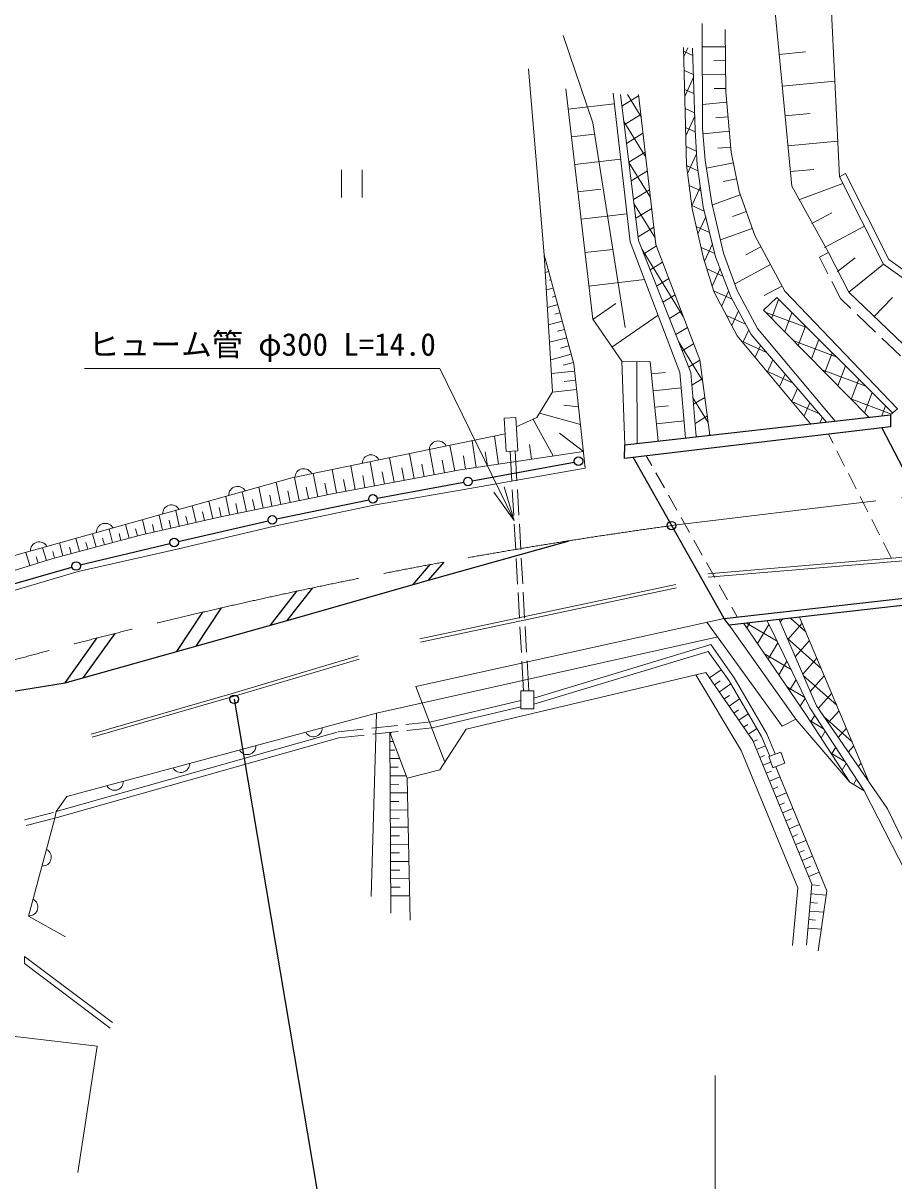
# Model space of a CAD drawing. Units: millimetres, scale not verified. Extents: x 40000 to 680000, y 20000 to 380000.
# Drawn here: x 116120 to 166844, y 265166 to 332640 of the extents above; entities that cross this region are included whole.
import ezdxf
from ezdxf.enums import TextEntityAlignment as Align

# ---------------------------------------------------------------- set-up
doc = ezdxf.new("R2010")
doc.units = ezdxf.units.MM
doc.header["$LTSCALE"] = 1000
doc.header["$PDMODE"] = 32
doc.header["$PDSIZE"] = 500
doc.linetypes.add('CHAIN', pattern=[18.5, 12, -1.5, 3.5, -1.5])
for name, color, linetype, lineweight in [('M-BMK', 2, 'CHAIN', 13), ('M-BMK-HTXT', 7, 'Continuous', 13), ('M-STR-HTXT', 7, 'Continuous', 13), ('M-STR-STR1', 1, 'Continuous', 25), ('M-STR-STRC', 7, 'Continuous', 25), ('M-WORK', 1, 'Continuous', 13)]:
    doc.layers.add(name, color=color, linetype=linetype, lineweight=lineweight)
doc.layers.add('M-OTRS', color=6, linetype='Continuous')
doc.styles.add('ＭＳ ゴシック', font='')
doc.styles.get('ＭＳ ゴシック').set_extended_font_data('MS Gothic')

# ---------------------------------------------------------------- blocks, each defined once
blk = doc.blocks.new('open_arrow')
at = {"color": 0, "linetype": 'Continuous', "lineweight": -2}
blk.add_lwpolyline([(7.5, 1.25), (0, 0), (7.5, -1.25)], dxfattribs=at)

msp = doc.modelspace()

# ---------------------------------------------------------------- hatches: boundary and pattern name
at = {"layer": 'M-WORK'}
h = msp.add_hatch(dxfattribs=at)
h.set_pattern_fill('USER', color=256, style=0, pattern_type=2)
h.set_pattern_definition([(155.696, (161810, 310184), (-411.576, -911.375), []), (245.696, (161810, 310184), (911.375, -411.576), [])])
h.paths.add_polyline_path([(162927, 309390), (158537, 314494), (157349, 316683), (156458, 319028), (155738, 321937), (155379, 324376), (155269, 326393), (155113, 331178), (154581, 331225), (154769, 324360), (155097, 321827), (155754, 318950), (156348, 316996), (157724, 314416), (161993, 309285)])
h = msp.add_hatch(dxfattribs=at)
h.set_pattern_fill('USER', color=256, style=0, pattern_type=2)
h.set_pattern_definition([(301.576, (151725, 325910), (851.945, 523.63), []), (31.576, (151725, 325910), (-523.63, 851.945), [])])
h.paths.add_polyline_path([(151970, 328480), (152979, 319732), (155535, 313024), (156130, 308628), (155333, 308539), (155019, 312273), (151970, 319967), (150915, 328480)])
h = msp.add_hatch(dxfattribs=at)
h.set_pattern_fill('USER', color=256, style=0, pattern_type=2)
h.set_pattern_definition([(159.5, (163781, 312013), (-350.2, -936.67), []), (249.5, (163781, 312013), (936.67, -350.2), [])])
h.paths.add_polyline_path([(165388, 309666), (159253, 315909), (160019, 316644), (166773, 309920), (166645, 309807)])
h = msp.add_hatch(dxfattribs=at)
h.set_pattern_fill('USER', color=256, style=0, pattern_type=2)
h.set_pattern_definition([(329.298, (159260, 297078), (510.57, 859.83), []), (59.298, (159260, 297078), (-859.83, 510.57), [])])
h.paths.add_polyline_path([(158105, 297654), (161723, 292350), (164279, 288410), (165123, 287894), (161957, 292725), (159458, 297808)])
h = msp.add_hatch(dxfattribs=at)
h.set_pattern_fill('USER', color=256, style=0, pattern_type=2)
h.set_pattern_definition([(318.348, (161429, 296082), (664.6, 747.2), []), (48.348, (161429, 296082), (-747.2, 664.6), [])])
h.paths.add_polyline_path([(160160, 297888), (162332, 292854), (165416, 288382), (161356, 298024)])

# ---------------------------------------------------------------- linework, layer by layer
at = {"layer": 'M-BMK'}
msp.add_line((153891, 303354), (168199, 305080), dxfattribs=at)
msp.add_arc((194683, 6140), 300000, 97.815, 113.99709, dxfattribs=at)
at = {"layer": 'M-BMK-HTXT'}
for p, q in [((147583, 331914), (149299, 326824)), ((149299, 326824), (151193, 314897))]:
    msp.add_line(p, q, dxfattribs=at)
at = {"layer": 'M-OTRS'}
msp.add_point((153891, 303354), dxfattribs=at)
at = {"layer": 'M-STR-HTXT'}
msp.add_line((156436, 271297), (156436, 262104), dxfattribs=at)
msp.add_lwpolyline([(144717, 303662), (140389, 312516), (119689, 312516)], dxfattribs=at)
at = {"layer": 'M-STR-STR1'}
for p, q in [((166145, 309044), (171079, 299547)), ((156950, 297947), (151665, 307335))]:
    msp.add_line(p, q, dxfattribs=at)
for points in [[(151165, 308071), (166645, 309807), (166645, 309103), (151149, 307274)], [(156950, 297947), (172414, 299698), (172477, 299291), (157247, 297556)]]:
    msp.add_lwpolyline(points, close=True, dxfattribs=at)
at = {"layer": 'M-STR-STRC'}
for p, q in [((142280, 305971), (148230, 307061)), ((136745, 304954), (141788, 305880)), ((130880, 303741), (136254, 304858)), ((125156, 302432), (130392, 303634)), ((119448, 301059), (124670, 302318)), ((138836, 299913), (139839, 301085)), ((139731, 300168), (140642, 301233)), ((114129, 299552), (118965, 300932)), ((131506, 297823), (132988, 299728)), ((130524, 297547), (132069, 299533)), ((125064, 296016), (126592, 298311)), ((126193, 296332), (127677, 298562)), ((119637, 294493), (121473, 297070)), ((118575, 294195), (120435, 296807)), ((128412, 293231), (133221, 264685))]:
    msp.add_line(p, q, dxfattribs=at)
msp.add_lwpolyline([(102319, 291568), (107770, 292475), (113493, 293366), (118575, 294195), (131506, 297823), (139731, 300168), (147926, 302474)], dxfattribs=at)
for centre in [(148476, 307106), (142034, 305926), (136499, 304909), (130635, 303690), (124913, 302376), (119205, 301000), (128412, 293231)]:
    msp.add_circle(centre, 250, dxfattribs=at)
at = {"layer": 'M-WORK'}
for p, q in [((159839, 334283), (160894, 323130)), ((163678, 323689), (163158, 334470)), ((157025, 331264), (155679, 331253)), ((160167, 330814), (161701, 330959)), ((146475, 319133), (145555, 329973)), ((157032, 330457), (156359, 330451)), ((157039, 329649), (155687, 329637)), ((157046, 328838), (156370, 328832)), ((160341, 328973), (163410, 329263)), ((147878, 327622), (150563, 327934)), ((157105, 328029), (155696, 327898)), ((160506, 327229), (161960, 327366)), ((157183, 327184), (156479, 327118)), ((148065, 326016), (149403, 326171)), ((157262, 326339), (155729, 326196)), ((157348, 325418), (156581, 325347)), ((160671, 325484), (163578, 325759)), ((148252, 324410), (150928, 324721)), ((134664, 324084), (134664, 322484)), ((135864, 322484), (135864, 324084)), ((157498, 324507), (155930, 324196)), ((160825, 323990), (162176, 324118)), ((157684, 323567), (156901, 323411)), ((161317, 322344), (163877, 323295)), ((163678, 323689), (164035, 323869)), ((148438, 322809), (149772, 322964)), ((157901, 322635), (156272, 322052)), ((160894, 323130), (163045, 319278)), ((148624, 321207), (151293, 321518)), ((158251, 321658), (157436, 321366)), ((162066, 320953), (163224, 321577)), ((158600, 320680), (156743, 320016)), ((162814, 319563), (165131, 320810)), ((148850, 319263), (150471, 319451)), ((159099, 319610), (158229, 319144)), ((162509, 319007), (163045, 319278)), ((146968, 311150), (146475, 319133)), ((146475, 319133), (148199, 312782)), ((159658, 318567), (157579, 317452)), ((163006, 318023), (162509, 319007)), ((163564, 318170), (164582, 318968)), ((164217, 316956), (166248, 318597)), ((146737, 318168), (146538, 318114)), ((146999, 317203), (146601, 317095)), ((146868, 317685), (146769, 317658)), ((149076, 317318), (152317, 317695)), ((160327, 317319), (159287, 316762)), ((163728, 316593), (163231, 317577)), ((147130, 316720), (146931, 316666)), ((164339, 316011), (163728, 316593)), ((165707, 315535), (166774, 316653)), ((147261, 316238), (146664, 316075)), ((149312, 315376), (150657, 316301)), ((159253, 315909), (165388, 309666)), ((147523, 315272), (146727, 315056)), ((147392, 315755), (147094, 315674)), ((150422, 313762), (153112, 315612)), ((165785, 314630), (164700, 315666)), ((147654, 314790), (147256, 314682)), ((147785, 314307), (146790, 314037)), ((147916, 313825), (147419, 313690)), ((167232, 313249), (166147, 314285)), ((148047, 313342), (146853, 313018)), ((148178, 312860), (147581, 312698)), ((148199, 312782), (148870, 306699)), ((151887, 308152), (151879, 312921)), ((148245, 312365), (146902, 312217)), ((148305, 311828), (147633, 311754)), ((152719, 312202), (153540, 312287)), ((146045, 309649), (146968, 311150)), ((148364, 311291), (146959, 311135)), ((152821, 311217), (154463, 311387)), ((148476, 310275), (147622, 310383)), ((148589, 309252), (146209, 309915)), ((152921, 310251), (153726, 310335)), ((144819, 309654), (144141, 309614)), ((144141, 309614), (144256, 307665)), ((144934, 307704), (144819, 309654)), ((144851, 309112), (146045, 309649)), ((146995, 307413), (145837, 309542)), ((153021, 309286), (154631, 309452)), ((143818, 306934), (143572, 308567)), ((148762, 307679), (147371, 308742)), ((163041, 308678), (163300, 308167)), ((140067, 306316), (139794, 307787)), ((141264, 306538), (140986, 308033)), ((142512, 306737), (142276, 308300)), ((144256, 307665), (144934, 307704)), ((144890, 305956), (144793, 307695)), ((145739, 307224), (145611, 308073)), ((163526, 307721), (163977, 306829)), ((136592, 305671), (136332, 307073)), ((137732, 305883), (137468, 307307)), ((138890, 306098), (138622, 307545)), ((140665, 306427), (140527, 307175)), ((141584, 306597), (148762, 307679)), ((141887, 306643), (141769, 307424)), ((143165, 306836), (143042, 307652)), ((144590, 305940), (144493, 307679)), ((152420, 307424), (152736, 306865)), ((133286, 305040), (133007, 306387)), ((134368, 305259), (134116, 306616)), ((134126, 305214), (141584, 306597)), ((135471, 305463), (135215, 306842)), ((137162, 305777), (137030, 306489)), ((138311, 305990), (138177, 306714)), ((139479, 306207), (139342, 306943)), ((142144, 305527), (148870, 306699)), ((152982, 306430), (153474, 305559)), ((164203, 306383), (164655, 305491)), ((131130, 304594), (130865, 305878)), ((132208, 304817), (131929, 306164)), ((133826, 305152), (133687, 305827)), ((134920, 305361), (134792, 306051)), ((136032, 305567), (135902, 306268)), ((127441, 303830), (134126, 305214)), ((128144, 303975), (127921, 305055)), ((129124, 304178), (128886, 305325)), ((130103, 304381), (129852, 305595)), ((130617, 304487), (130484, 305130)), ((131669, 304705), (131530, 305379)), ((132747, 304928), (132608, 305602)), ((136656, 304566), (142144, 305527)), ((144702, 303943), (144618, 305440)), ((145001, 303959), (144918, 305457)), ((153719, 305124), (154211, 304253)), ((164881, 305045), (165333, 304153)), ((126192, 303542), (125969, 304509)), ((127167, 303767), (126933, 304778)), ((127655, 303874), (127543, 304414)), ((128634, 304077), (128515, 304650)), ((129613, 304280), (129488, 304886)), ((130839, 303346), (136656, 304566)), ((122961, 302798), (127441, 303830)), ((123269, 302869), (123077, 303700)), ((124243, 303093), (124041, 303969)), ((124730, 303205), (124624, 303666)), ((125218, 303318), (125005, 304239)), ((125705, 303430), (125593, 303913)), ((126679, 303654), (126563, 304160)), ((154457, 303818), (154949, 302947)), ((165559, 303706), (166010, 302814)), ((121333, 302365), (121123, 303153)), ((122300, 302622), (122087, 303423)), ((122783, 302750), (122673, 303163)), ((123756, 302981), (123655, 303419)), ((125093, 301986), (130839, 303346)), ((144813, 301946), (144730, 303444)), ((145113, 301963), (145029, 303460)), ((117848, 301438), (122961, 302798)), ((118434, 301593), (118234, 302345)), ((119401, 301851), (119197, 302615)), ((119884, 301979), (119780, 302367)), ((120367, 302108), (120160, 302884)), ((120850, 302236), (120745, 302630)), ((121816, 302493), (121710, 302894)), ((155195, 302511), (155686, 301641)), ((166236, 302368), (166688, 301476)), ((116518, 301021), (116275, 301797)), ((117473, 301320), (117239, 302067)), ((117951, 301465), (117851, 301841)), ((118917, 301722), (118816, 302104)), ((119323, 300672), (125093, 301986)), ((156007, 300548), (170205, 301744)), ((108185, 298412), (117848, 301438)), ((116995, 301170), (116878, 301544)), ((144925, 299949), (144841, 301447)), ((145224, 299966), (145141, 301463)), ((155932, 301205), (156424, 300335)), ((156024, 300348), (170221, 301545)), ((113975, 299101), (119323, 300672)), ((139226, 296750), (154143, 299916)), ((139268, 296554), (154185, 299721)), ((156670, 299899), (157162, 299028)), ((145036, 297952), (144953, 299450)), ((145336, 297969), (145252, 299466)), ((157407, 298593), (157723, 298034)), ((161356, 298024), (165416, 288382)), ((145148, 295955), (145064, 297453)), ((145447, 295972), (145364, 297470)), ((136702, 292428), (156516, 296853)), ((156176, 296418), (145868, 293306)), ((157551, 294491), (156176, 296418)), ((128291, 293578), (135632, 295759)), ((156037, 296010), (145868, 292940)), ((157256, 294301), (156037, 296010)), ((145273, 293717), (145176, 295456)), ((145572, 293734), (145475, 295473)), ((156114, 294487), (156791, 294952)), ((155899, 294800), (141921, 291493)), ((158620, 290836), (155899, 294800)), ((156397, 294075), (156735, 294307)), ((159136, 291059), (157256, 294301)), ((159450, 291215), (157551, 294491)), ((120082, 291209), (128291, 293578)), ((145107, 292685), (145107, 293717)), ((145107, 293717), (145868, 293717)), ((145868, 293717), (145868, 292685)), ((156680, 293663), (157357, 294127)), ((145107, 293162), (139895, 291913)), ((156963, 293251), (157270, 293461)), ((157246, 292838), (157860, 293260)), ((136702, 292428), (136396, 281747)), ((145107, 292802), (139954, 291567)), ((145868, 292685), (145107, 292685)), ((157529, 292426), (157804, 292615)), ((157812, 292014), (158363, 292392)), ((135937, 291489), (134465, 291331)), ((137926, 291702), (136434, 291542)), ((139895, 291913), (138423, 291755)), ((139954, 291567), (138471, 291408)), ((141921, 291493), (140396, 289124)), ((158095, 291602), (158339, 291769)), ((158378, 291190), (158866, 291525)), ((134502, 290983), (117975, 286304)), ((134407, 291320), (118036, 286685)), ((135985, 291142), (134502, 290983)), ((137974, 291355), (136483, 291195)), ((138496, 288632), (137476, 291302)), ((137476, 291302), (137535, 280774)), ((137476, 291274), (137575, 291275)), ((162068, 282463), (158620, 290836)), ((158647, 290770), (158908, 290878)), ((159615, 289912), (159136, 291059)), ((159938, 290046), (159450, 291215)), ((137479, 290774), (137677, 290775)), ((137481, 290274), (137768, 290276)), ((158838, 290308), (159360, 290523)), ((159560, 289891), (160259, 290151)), ((160259, 290151), (160499, 289504)), ((137484, 289774), (138058, 289778)), ((159028, 289845), (159311, 289962)), ((159219, 289383), (159678, 289572)), ((159800, 289245), (159560, 289891)), ((160499, 289504), (159800, 289245)), ((137487, 289274), (137962, 289277)), ((140396, 289124), (138496, 288632)), ((159409, 288921), (159713, 289046)), ((159963, 289305), (162936, 282064)), ((137490, 288774), (138440, 288780)), ((137493, 288274), (138001, 288277)), ((138496, 288632), (138660, 280352)), ((159599, 288458), (160208, 288709)), ((159790, 287996), (160093, 288121)), ((137495, 287774), (138513, 287780)), ((159980, 287534), (160587, 287784)), ((165123, 287894), (171960, 274466)), ((137498, 287274), (138014, 287277)), ((137501, 286774), (138533, 286780)), ((160170, 287071), (160474, 287196)), ((160361, 286609), (160967, 286859)), ((117888, 286643), (116200, 286210)), ((117975, 286304), (116287, 285871)), ((118036, 286685), (117975, 286304)), ((137504, 286274), (138027, 286277)), ((160551, 286147), (160854, 286271)), ((137507, 285774), (138553, 285780)), ((160742, 285684), (161347, 285934)), ((137509, 285274), (138040, 285277)), ((137512, 284774), (138573, 284780)), ((160932, 285222), (161234, 285347)), ((161122, 284760), (161727, 285009)), ((137515, 284274), (138052, 284277)), ((161313, 284297), (161614, 284422)), ((161503, 283835), (162107, 284084)), ((137518, 283774), (138592, 283780)), ((161693, 283373), (161995, 283497)), ((137521, 283274), (138065, 283278)), ((137523, 282774), (138612, 282781)), ((161884, 282910), (162487, 283159)), ((137526, 282274), (138078, 282278)), ((161763, 278898), (162068, 282463)), ((162064, 282416), (162505, 282378)), ((162936, 282064), (162443, 278570)), ((137529, 281774), (138632, 281781)), ((161976, 281389), (162389, 281354)), ((162019, 281887), (162900, 281812)), ((161933, 280891), (162760, 280820)), ((161891, 280393), (162277, 280360)), ((161848, 279895), (162621, 279828)), ((114145, 273762), (120431, 273011)), ((120431, 273011), (119305, 265646))]:
    msp.add_line(p, q, dxfattribs=at)
for points in [[(155672, 332624), (155703, 326495), (155860, 324650), (156250, 322148), (156923, 319239), (157720, 317066), (158893, 314846), (163431, 309447)], [(166645, 309807), (167055, 310170), (160488, 317019), (158752, 320256), (157830, 322836), (157376, 325119), (157048, 328637), (157017, 332264)], [(161993, 309285), (157724, 314416), (156348, 316996), (155754, 318950), (155097, 321827), (154769, 324360), (154581, 331225)], [(155113, 331178), (155269, 326393), (155379, 324376), (155738, 321937), (156458, 319028), (157349, 316683), (158537, 314494), (162927, 309390)], [(150989, 312938), (149300, 315393), (147740, 328809)], [(154716, 308469), (154386, 312273), (151477, 319896), (150492, 328551)], [(150915, 328480), (151970, 319967), (155019, 312273), (155333, 308539)], [(156130, 308628), (155535, 313024), (152979, 319732), (151970, 328480)], [(176401, 315019), (171556, 314790), (166248, 318597), (163678, 323689)], [(176382, 315418), (171676, 315196), (166561, 318865), (164035, 323869)], [(171513, 309995), (164217, 316956), (163045, 319278)], [(159253, 315909), (160019, 316644), (166773, 309920)], [(151165, 308071), (150989, 312938), (152646, 312907), (153124, 308291)], [(144195, 308696), (131769, 306131), (99508, 297107)], [(156950, 297947), (138995, 293968), (140678, 289563)], [(155944, 297724), (160339, 291670), (161136, 292068), (157247, 297556)], [(158105, 297654), (161723, 292350), (164279, 288410)], [(161136, 292068), (164279, 288410), (165123, 287894), (161957, 292725), (159458, 297808)], [(172347, 274783), (166472, 286850), (162332, 292854), (160160, 297888)], [(120137, 291017), (128347, 293386), (135689, 295567)], [(155313, 294661), (157945, 290248), (161252, 282250), (160947, 278873)], [(118036, 286685), (118665, 287573), (136702, 292428)], [(118595, 279388), (116437, 280584), (117975, 286304)], [(121328, 274401), (116200, 278248), (116200, 277826), (121187, 274057)]]:
    msp.add_lwpolyline(points, dxfattribs=at)
for centre, start, end in [((140300, 307777), 24.34177, 178.981), ((136383, 306969), 24.34177, 178.981), ((132466, 306160), 24.34177, 178.981), ((128610, 305131), 28.30756, 182.9468), ((124758, 304053), 28.30756, 182.9468), ((120905, 302976), 28.30756, 182.9468), ((117053, 301898), 28.30756, 182.9468), ((133035, 291558), 207.7462, 2.38543), ((129172, 290518), 207.7462, 2.38543), ((125310, 289478), 207.7462, 2.38543), ((121447, 288439), 207.7462, 2.38543), ((117246, 284025), 267.6353, 62.27453), ((116467, 281128), 267.6353, 62.27453)]:
    msp.add_arc(centre, 512, start, end, dxfattribs=at)

# ---------------------------------------------------------------- block references
at = {"layer": 'M-STR-HTXT', "xscale": 267, "yscale": 267, "rotation": 116.1}
msp.add_blockref('open_arrow', (144717, 303662), dxfattribs=at)

# ---------------------------------------------------------------- texts
at = {"layer": 'M-STR-HTXT', "style": 'ＭＳ ゴシック'}
msp.add_text('ヒューム管 φ300 L=14.0', height=1320, dxfattribs=at).set_placement((130039, 313916), align=Align.MIDDLE_CENTER)

doc.saveas('drawing.dxf')
